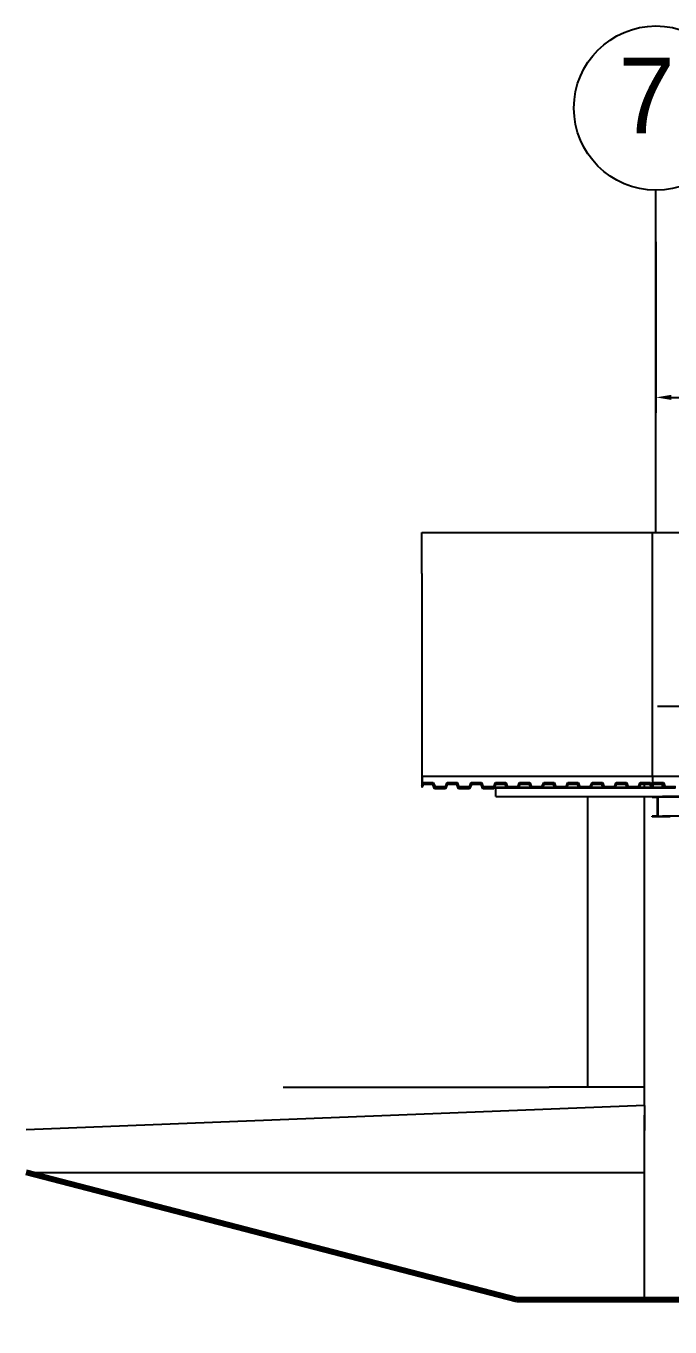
# Model space of a CAD drawing. Header units: metres. Extents: x -57 to 501, y 45 to 307.
# Drawn here: x 260.93 to 268.46, y 283.38 to 298.59 of the extents above; entities that cross this region are included whole.
import ezdxf

# ---------------------------------------------------------------- set-up
doc = ezdxf.new("R2010")
doc.units = ezdxf.units.M
doc.layers.add('atras', color=7, linetype='Continuous')
doc.dimstyles.get("Standard").update_dxf_attribs({"dimtxt": 0.18, "dimasz": 0.18, "dimexe": 0.18, "dimexo": 0.0625, "dimgap": 0.09, "dimtad": 0, "dimtih": 1, "dimtoh": 1, "dimdec": 1, "dimzin": 0, "dimdsep": 46, "dimtxsty": 'Standard', "dimcen": 0.09, "dimadec": 0, "dimazin": 0, "dimtfac": 1, "dimtdec": 1, "dimtofl": 0, "dimtmove": 0, "dimatfit": 3, "dimfxl": 1, "dimtolj": 1, "dimtzin": 0, "dimarcsym": 0})

# ---------------------------------------------------------------- blocks, each defined once
blk = doc.blocks.new('*D106')
at = {"layer": 'atras', "color": 0, "lineweight": -2, "transparency": 16777216}
for p, q in [((268.297, 296.062), (268.297, 294.066)), ((283.297, 296.062), (283.297, 294.066)), ((268.477, 294.246), (275.482, 294.246)), ((283.117, 294.246), (276.112, 294.246))]:
    blk.add_line(p, q, dxfattribs=at)
at = {"layer": 'atras', "color": 0, "transparency": 16777216}
for points in [[(268.477, 294.276), (268.477, 294.216), (268.297, 294.246)], [(283.117, 294.276), (283.117, 294.216), (283.297, 294.246)]]:
    blk.add_solid(points, dxfattribs=at)
at = {"layer": 'Defpoints', "color": 0, "transparency": 16777216}
for p in [(268.297, 296.124), (283.297, 296.124), (268.297, 294.246)]:
    blk.add_point(p, dxfattribs=at)
at = {"layer": 'atras', "color": 0, "transparency": 16777216, "insert": (275.797, 294.246), "char_height": 0.18, "attachment_point": 5}
blk.add_mtext('\\A1;15.0', dxfattribs=at)

msp = doc.modelspace()

# ---------------------------------------------------------------- linework, layer by layer
at = {"color": 9, "true_color": 0xc7c8ca}
for p, q in [((263.936, 286.187), (267.047, 286.187)), ((268.164, 285.97), (260.93, 285.689)), ((260.93, 285.187), (268.164, 285.187))]:
    msp.add_line(p, q, dxfattribs=at)
at = {"lineweight": 80}
for points in [[(266.671, 283.7), (260.93, 285.187)], [(293.99, 283.383), (289.708, 283.7), (281.208, 283.7), (266.671, 283.7)]]:
    msp.add_lwpolyline(points, dxfattribs=at)
at = {"layer": 'atras', "color": 252, "true_color": 0x939598}
msp.add_line((268.297, 292.668), (268.297, 296.668), dxfattribs=at)
at = {"layer": 'atras', "color": 251, "true_color": 0x636466}
for p, q in [((265.559, 292.668), (268.252, 292.668)), ((265.559, 292.187), (265.559, 292.668)), ((268.252, 292.668), (270.945, 292.668)), ((268.252, 292.668), (268.252, 289.817)), ((265.559, 292.187), (265.559, 290.633)), ((265.559, 290.633), (265.559, 290.43)), ((283.316, 290.633), (268.316, 290.633)), ((265.559, 290.43), (265.559, 289.797)), ((265.562, 289.797), (265.559, 289.797)), ((265.559, 289.797), (265.559, 289.704)), ((268.252, 289.817), (265.562, 289.817)), ((265.562, 289.817), (265.562, 289.797)), ((265.562, 289.797), (265.562, 289.722)), ((268.255, 289.817), (268.252, 289.817)), ((268.255, 289.817), (268.255, 289.722)), ((270.945, 289.817), (268.255, 289.817)), ((265.573, 289.723), (265.559, 289.689)), ((265.559, 289.704), (265.562, 289.71)), ((265.559, 289.704), (265.559, 289.689)), ((265.562, 289.722), (265.572, 289.747)), ((265.57, 289.728), (265.562, 289.706)), ((265.562, 289.722), (265.562, 289.71)), ((265.562, 289.71), (265.562, 289.706)), ((265.576, 289.741), (265.57, 289.728)), ((265.57, 289.728), (265.69, 289.728)), ((265.572, 289.747), (265.693, 289.747)), ((265.686, 289.723), (265.573, 289.723)), ((265.689, 289.741), (265.576, 289.741)), ((265.707, 289.673), (265.686, 289.723)), ((265.709, 289.691), (265.689, 289.741)), ((265.69, 289.728), (265.71, 289.679)), ((265.693, 289.747), (265.713, 289.697)), ((265.835, 289.673), (265.707, 289.673)), ((265.836, 289.691), (265.709, 289.691)), ((265.832, 289.679), (265.71, 289.679)), ((265.834, 289.697), (265.713, 289.697)), ((265.832, 289.679), (265.836, 289.691)), ((265.834, 289.697), (265.854, 289.747)), ((265.856, 289.723), (265.835, 289.673)), ((265.838, 289.691), (265.836, 289.691)), ((265.853, 289.728), (265.838, 289.691)), ((265.858, 289.741), (265.853, 289.728)), ((265.853, 289.728), (265.973, 289.728)), ((265.854, 289.747), (265.975, 289.747)), ((265.969, 289.723), (265.856, 289.723)), ((265.971, 289.741), (265.858, 289.741)), ((265.989, 289.673), (265.969, 289.723)), ((265.991, 289.691), (265.971, 289.741)), ((265.993, 289.679), (265.973, 289.728)), ((265.995, 289.697), (265.975, 289.747)), ((266.118, 289.673), (265.989, 289.673)), ((266.119, 289.691), (265.991, 289.691)), ((266.114, 289.679), (265.993, 289.679)), ((266.116, 289.697), (265.995, 289.697)), ((266.114, 289.679), (266.119, 289.691)), ((266.116, 289.697), (266.136, 289.747)), ((266.138, 289.723), (266.118, 289.673)), ((266.12, 289.691), (266.119, 289.691)), ((266.135, 289.728), (266.12, 289.691)), ((266.14, 289.741), (266.135, 289.728)), ((266.135, 289.728), (266.255, 289.728)), ((266.136, 289.747), (266.257, 289.747)), ((266.251, 289.723), (266.138, 289.723)), ((266.254, 289.741), (266.14, 289.741)), ((266.271, 289.673), (266.251, 289.723)), ((266.274, 289.691), (266.254, 289.741)), ((266.255, 289.728), (266.275, 289.679)), ((266.257, 289.747), (266.278, 289.697)), ((266.4, 289.673), (266.271, 289.673)), ((266.401, 289.691), (266.274, 289.691)), ((266.396, 289.679), (266.275, 289.679)), ((266.399, 289.697), (266.278, 289.697)), ((266.396, 289.679), (266.401, 289.691)), ((266.399, 289.697), (266.419, 289.747)), ((266.42, 289.723), (266.4, 289.673)), ((266.403, 289.691), (266.401, 289.691)), ((266.418, 289.728), (266.403, 289.691)), ((266.423, 289.741), (266.418, 289.728)), ((266.418, 289.728), (266.538, 289.728)), ((266.419, 289.747), (266.54, 289.747)), ((266.534, 289.723), (266.42, 289.723)), ((266.536, 289.741), (266.423, 289.741)), ((266.425, 289.691), (266.547, 289.691)), ((266.425, 289.691), (266.425, 289.684)), ((266.425, 289.684), (266.549, 289.684)), ((266.425, 289.584), (266.425, 289.684)), ((266.547, 289.691), (266.534, 289.723)), ((266.556, 289.691), (266.536, 289.741)), ((266.538, 289.728), (266.556, 289.684)), ((266.54, 289.747), (266.56, 289.697)), ((266.549, 289.684), (266.547, 289.691)), ((266.549, 289.684), (266.556, 289.684)), ((266.684, 289.691), (266.556, 289.691)), ((266.556, 289.684), (266.681, 289.684)), ((266.681, 289.697), (266.56, 289.697)), ((266.681, 289.697), (266.701, 289.747)), ((266.681, 289.684), (266.684, 289.691)), ((266.681, 289.684), (266.687, 289.684)), ((266.685, 289.691), (266.684, 289.691)), ((266.7, 289.728), (266.685, 289.691)), ((266.69, 289.691), (266.687, 289.684)), ((266.687, 289.684), (266.832, 289.684)), ((266.703, 289.723), (266.69, 289.691)), ((266.69, 289.691), (266.829, 289.691)), ((266.705, 289.741), (266.7, 289.728)), ((266.7, 289.728), (266.82, 289.728)), ((266.701, 289.747), (266.822, 289.747)), ((266.816, 289.723), (266.703, 289.723)), ((266.818, 289.741), (266.705, 289.741)), ((266.829, 289.691), (266.816, 289.723)), ((266.839, 289.691), (266.818, 289.741)), ((266.82, 289.728), (266.838, 289.684)), ((266.822, 289.747), (266.842, 289.697)), ((266.832, 289.684), (266.829, 289.691)), ((266.832, 289.684), (266.838, 289.684)), ((266.838, 289.684), (266.963, 289.684)), ((266.966, 289.691), (266.839, 289.691)), ((266.964, 289.697), (266.842, 289.697)), ((266.963, 289.684), (266.966, 289.691)), ((266.963, 289.684), (266.97, 289.684)), ((266.964, 289.697), (266.984, 289.747)), ((266.967, 289.691), (266.966, 289.691)), ((266.982, 289.728), (266.967, 289.691)), ((266.972, 289.691), (266.97, 289.684)), ((266.97, 289.684), (267.114, 289.684)), ((266.985, 289.723), (266.972, 289.691)), ((266.972, 289.691), (267.111, 289.691)), ((266.988, 289.741), (266.982, 289.728)), ((266.982, 289.728), (267.102, 289.728)), ((266.984, 289.747), (267.105, 289.747)), ((267.098, 289.723), (266.985, 289.723)), ((267.101, 289.741), (266.988, 289.741)), ((267.111, 289.691), (267.098, 289.723)), ((267.121, 289.691), (267.101, 289.741)), ((267.102, 289.728), (267.12, 289.684)), ((267.105, 289.747), (267.125, 289.697)), ((267.114, 289.684), (267.111, 289.691)), ((267.114, 289.684), (267.12, 289.684)), ((267.12, 289.684), (267.246, 289.684)), ((267.249, 289.691), (267.121, 289.691)), ((267.246, 289.697), (267.125, 289.697)), ((267.246, 289.697), (267.266, 289.747)), ((267.246, 289.684), (267.249, 289.691)), ((267.246, 289.684), (267.252, 289.684)), ((267.25, 289.691), (267.249, 289.691)), ((267.265, 289.728), (267.25, 289.691)), ((267.255, 289.691), (267.252, 289.684)), ((267.252, 289.684), (267.397, 289.684)), ((267.268, 289.723), (267.255, 289.691)), ((267.255, 289.691), (267.394, 289.691)), ((267.27, 289.741), (267.265, 289.728)), ((267.265, 289.728), (267.385, 289.728)), ((267.266, 289.747), (267.387, 289.747)), ((267.381, 289.723), (267.268, 289.723)), ((267.383, 289.741), (267.27, 289.741)), ((267.394, 289.691), (267.381, 289.723)), ((267.403, 289.691), (267.383, 289.741)), ((267.385, 289.728), (267.403, 289.684)), ((267.387, 289.747), (267.407, 289.697)), ((267.397, 289.684), (267.394, 289.691)), ((267.397, 289.684), (267.403, 289.684)), ((267.531, 289.691), (267.403, 289.691)), ((267.403, 289.684), (267.528, 289.684)), ((267.528, 289.697), (267.407, 289.697)), ((267.528, 289.697), (267.549, 289.747)), ((267.528, 289.684), (267.531, 289.691)), ((267.528, 289.684), (267.534, 289.684)), ((267.532, 289.691), (267.531, 289.691)), ((267.547, 289.728), (267.532, 289.691)), ((267.537, 289.691), (267.534, 289.684)), ((267.534, 289.684), (267.679, 289.684)), ((267.55, 289.723), (267.537, 289.691)), ((267.537, 289.691), (267.676, 289.691)), ((267.552, 289.741), (267.547, 289.728)), ((267.547, 289.728), (267.667, 289.728)), ((267.549, 289.747), (267.67, 289.747)), ((267.663, 289.723), (267.55, 289.723)), ((267.666, 289.741), (267.552, 289.741)), ((267.676, 289.691), (267.663, 289.723)), ((267.686, 289.691), (267.666, 289.741)), ((267.667, 289.728), (267.685, 289.684)), ((267.67, 289.747), (267.69, 289.697)), ((267.679, 289.684), (267.676, 289.691)), ((267.679, 289.684), (267.685, 289.684)), ((267.685, 289.684), (267.811, 289.684)), ((267.813, 289.691), (267.686, 289.691)), ((267.811, 289.697), (267.69, 289.697)), ((267.811, 289.697), (267.831, 289.747)), ((267.811, 289.684), (267.813, 289.691)), ((267.811, 289.684), (267.817, 289.684)), ((267.815, 289.691), (267.813, 289.691)), ((267.83, 289.728), (267.815, 289.691)), ((267.82, 289.691), (267.817, 289.684)), ((267.817, 289.684), (267.961, 289.684)), ((267.833, 289.723), (267.82, 289.691)), ((267.82, 289.691), (267.959, 289.691)), ((267.835, 289.741), (267.83, 289.728)), ((267.83, 289.728), (267.95, 289.728)), ((267.831, 289.747), (267.952, 289.747)), ((267.946, 289.723), (267.833, 289.723)), ((267.948, 289.741), (267.835, 289.741)), ((267.959, 289.691), (267.946, 289.723)), ((267.968, 289.691), (267.948, 289.741)), ((267.95, 289.728), (267.968, 289.684)), ((267.952, 289.747), (267.972, 289.697)), ((267.961, 289.684), (267.959, 289.691)), ((267.961, 289.684), (267.968, 289.684)), ((268.096, 289.691), (267.968, 289.691)), ((267.968, 289.684), (268.093, 289.684)), ((268.093, 289.697), (267.972, 289.697)), ((268.093, 289.697), (268.113, 289.747)), ((268.093, 289.684), (268.096, 289.691)), ((268.093, 289.684), (268.099, 289.684)), ((268.097, 289.691), (268.096, 289.691)), ((268.112, 289.728), (268.097, 289.691)), ((268.102, 289.691), (268.099, 289.684)), ((268.099, 289.684), (268.244, 289.684)), ((268.115, 289.723), (268.102, 289.691)), ((268.102, 289.691), (268.164, 289.691)), ((268.117, 289.741), (268.112, 289.728)), ((268.112, 289.728), (268.232, 289.728)), ((268.113, 289.747), (268.234, 289.747)), ((268.164, 289.723), (268.115, 289.723)), ((268.23, 289.741), (268.117, 289.741)), ((268.164, 289.691), (268.164, 289.723)), ((268.228, 289.723), (268.164, 289.723)), ((268.164, 289.691), (268.241, 289.691)), ((268.241, 289.691), (268.228, 289.723)), ((268.251, 289.691), (268.23, 289.741)), ((268.232, 289.728), (268.25, 289.684)), ((268.234, 289.747), (268.255, 289.697)), ((268.244, 289.684), (268.241, 289.691)), ((268.244, 289.684), (268.25, 289.684)), ((268.25, 289.691), (268.25, 289.693)), ((268.25, 289.684), (268.252, 289.684)), ((268.252, 289.691), (268.251, 289.691)), ((268.253, 289.691), (268.252, 289.689)), ((268.252, 289.691), (268.252, 289.689)), ((268.253, 289.691), (268.252, 289.691)), ((268.252, 289.684), (268.252, 289.689)), ((268.252, 289.684), (268.395, 289.684)), ((268.255, 289.691), (268.253, 289.691)), ((268.255, 289.722), (268.265, 289.747)), ((268.263, 289.728), (268.255, 289.706)), ((268.266, 289.723), (268.255, 289.694)), ((268.255, 289.722), (268.255, 289.706)), ((268.255, 289.697), (268.255, 289.706)), ((268.255, 289.697), (268.255, 289.694)), ((268.255, 289.694), (268.255, 289.691)), ((268.255, 289.691), (268.374, 289.691)), ((268.269, 289.741), (268.263, 289.728)), ((268.263, 289.728), (268.383, 289.728)), ((268.265, 289.747), (268.386, 289.747)), ((268.374, 289.723), (268.266, 289.723)), ((268.382, 289.741), (268.269, 289.741)), ((268.374, 289.691), (268.374, 289.723)), ((268.379, 289.723), (268.374, 289.723)), ((268.374, 289.691), (268.392, 289.691)), ((268.392, 289.691), (268.379, 289.723)), ((268.402, 289.691), (268.382, 289.741)), ((268.383, 289.728), (268.401, 289.684)), ((268.386, 289.747), (268.406, 289.697)), ((268.395, 289.684), (268.392, 289.691)), ((268.395, 289.684), (268.401, 289.684)), ((268.401, 289.684), (268.527, 289.684)), ((268.529, 289.691), (268.402, 289.691)), ((268.527, 289.697), (268.406, 289.697)), ((266.425, 289.584), (267.502, 289.584)), ((267.502, 286.187), (267.502, 289.584)), ((267.502, 289.584), (268.164, 289.584)), ((268.164, 289.584), (268.254, 289.584)), ((268.164, 286.187), (268.164, 289.584)), ((268.254, 289.575), (268.254, 289.584)), ((268.254, 289.584), (268.374, 289.584)), ((268.254, 289.575), (268.311, 289.575)), ((268.311, 289.575), (268.311, 289.354)), ((268.374, 289.575), (268.317, 289.575)), ((268.317, 289.575), (268.317, 289.354)), ((268.374, 289.584), (268.374, 289.575)), ((272.004, 289.584), (268.374, 289.584)), ((272.004, 289.575), (268.374, 289.575)), ((268.254, 289.344), (268.254, 289.354)), ((268.311, 289.354), (268.254, 289.354)), ((268.374, 289.344), (268.254, 289.344)), ((268.317, 289.354), (268.374, 289.354)), ((268.374, 289.354), (268.374, 289.344)), ((272.004, 289.354), (268.374, 289.354)), ((268.464, 289.344), (268.374, 289.344)), ((267.502, 286.187), (267.047, 286.187)), ((268.164, 286.187), (267.502, 286.187)), ((268.164, 285.97), (268.164, 286.187)), ((268.164, 285.97), (268.164, 285.875)), ((268.164, 285.97), (268.164, 285.679)), ((268.164, 285.875), (268.164, 285.86)), ((268.164, 285.679), (268.164, 285.86)), ((268.164, 285.187), (268.164, 285.679)), ((268.164, 283.7), (268.164, 285.187))]:
    msp.add_line(p, q, dxfattribs=at)
at = {"layer": 'atras', "color": 252, "true_color": 0x939598}
msp.add_circle((268.297, 297.627), 0.959, dxfattribs=at)

# ---------------------------------------------------------------- texts
at = {"layer": 'atras', "color": 252, "true_color": 0x939598, "insert": (267.859, 298.217), "char_height": 0.886, "attachment_point": 1}
msp.add_mtext_dynamic_manual_height_columns('7', width=0.62671, gutter_width=4.429, heights=[0], dxfattribs=at)

# ---------------------------------------------------------------- dimensions: what is measured, and where the dimension line sits
at = {"layer": 'atras', "color": 252, "true_color": 0x939598}
dim = msp.add_linear_dim(base=(268.297, 294.246), p1=(283.297, 296.124), p2=(268.297, 296.124), dimstyle='Standard', dxfattribs=at)
dim.commit()
dim.dimension.update_dxf_attribs({"geometry": '*D106', "text_midpoint": (275.797, 294.246)})

doc.saveas('drawing.dxf')
